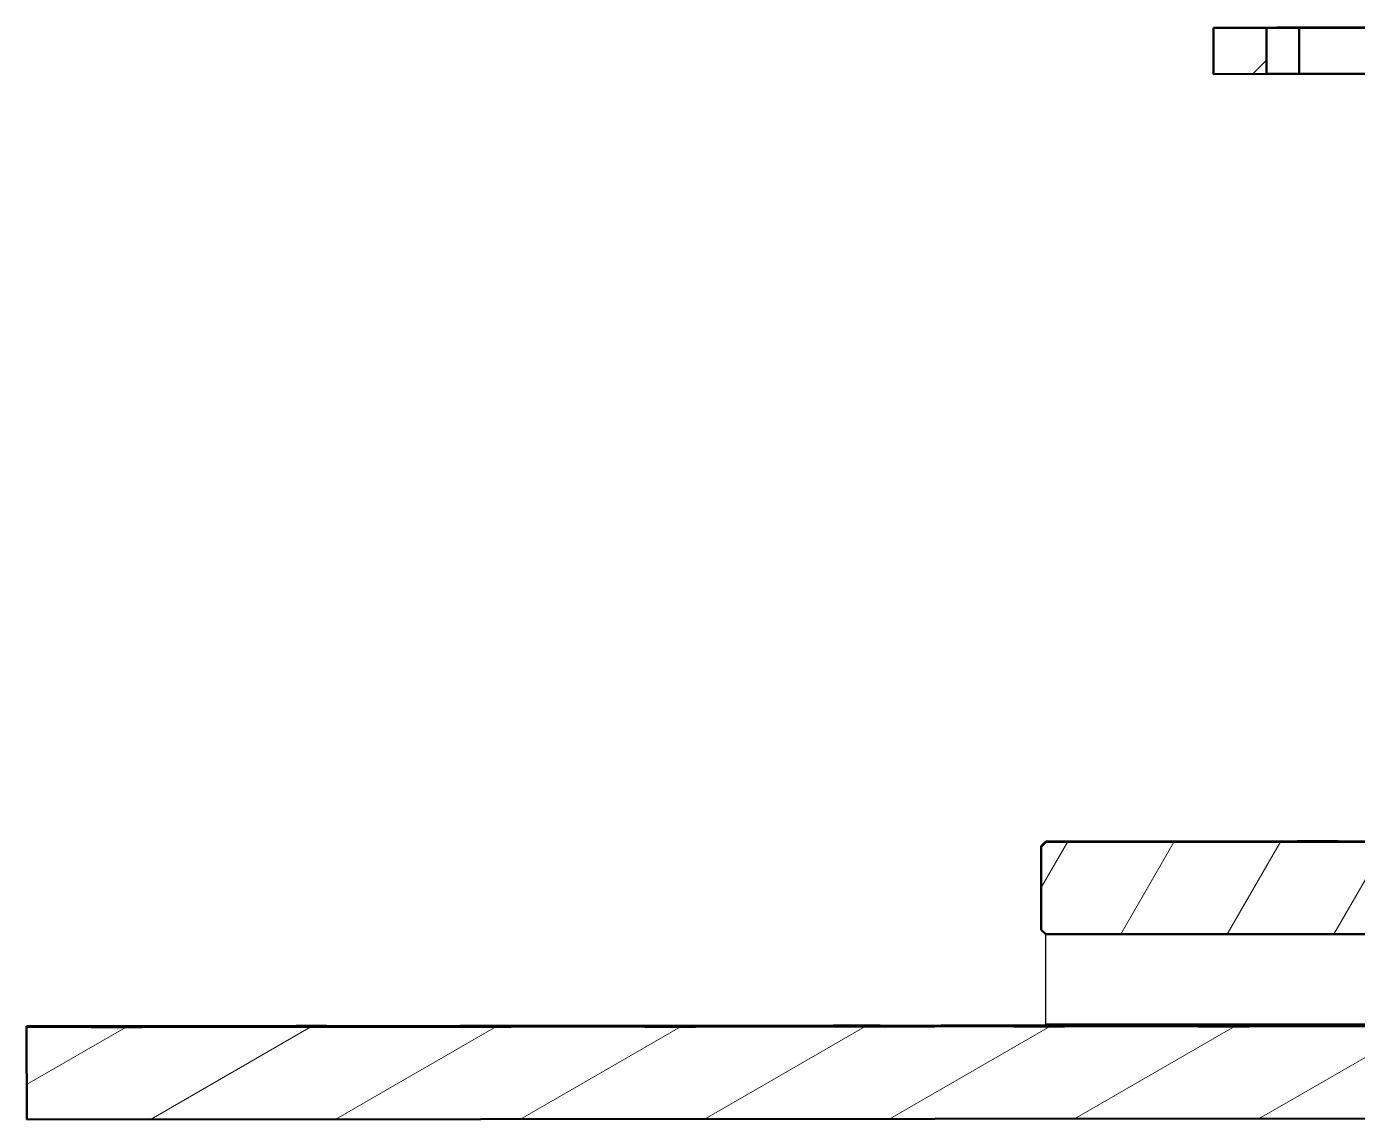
# Model space of a CAD drawing. Header units: inches. Extents: x 66 to 271, y 23 to 80.
# Drawn here: x 88.32 to 95.54, y 24.25 to 30.17 of the extents above; entities that cross this region are included whole.
import ezdxf

# ---------------------------------------------------------------- set-up
doc = ezdxf.new("R2010")
doc.units = ezdxf.units.IN
doc.header["$LTSCALE"] = 4
doc.header["$MEASUREMENT"] = 0
doc.layers.add('Hatch (ANSI)', color=7, linetype='Continuous', lineweight=18)
doc.layers.add('Visible (ANSI)', color=7, linetype='Continuous', lineweight=50)

msp = doc.modelspace()

# ---------------------------------------------------------------- hatches: boundary and pattern name
at = {"layer": 'Hatch (ANSI)'}
h = msp.add_hatch(dxfattribs=at)
h.set_pattern_fill('ANSI31', color=256, scale=4, style=0)
h.paths.add_polyline_path([(104.5943, 30.1705), (104.5945, 29.9205), (104.8815, 29.9207), (104.8814, 30.1707)])
h.paths.add_polyline_path([(95.0433, 29.9145), (95.0431, 30.1645), (94.7564, 30.1643), (94.7565, 29.9143)])
edge = h.paths.add_edge_path()
edge.add_line((98.7918, 26.3016), (98.738, 26.1219))
edge.add_ellipse((99.8189, 30.1675), major_axis=(-1.0809, -4.0456), ratio=1, start_angle=0, end_angle=29.99121)
edge.add_line((100.905, 26.1233), (100.8509, 26.3029))
edge.add_ellipse((99.8189, 30.1675), major_axis=(1.0321, -3.8646), ratio=1, start_angle=330.16891, end_angle=360, ccw=False)
edge = h.paths.add_edge_path()
edge.add_line((98.4993, 26.1934), (98.553, 26.3731))
edge.add_ellipse((99.8189, 30.1675), major_axis=(-1.2658, -3.7944), ratio=1, start_angle=343.86441, end_angle=360, ccw=False)
edge.add_line((97.5484, 26.8743), (97.4568, 26.765))
edge.add_line((97.4568, 26.765), (97.7058, 26.5563))
edge.add_line((97.7058, 26.5563), (97.7035, 26.5536))
edge.add_ellipse((99.8189, 30.1675), major_axis=(-2.1153, -3.6139), ratio=1, start_angle=0, end_angle=11.97295)
edge = h.paths.add_edge_path()
edge.add_ellipse((99.8189, 30.1675), major_axis=(-3.5348, -2.0022), ratio=1, start_angle=330.50755, end_angle=360)
edge.add_line((96.2841, 28.1653), (96.356, 28.1653))
edge.add_ellipse((99.8189, 30.1675), major_axis=(-2.8453, -2.8114), ratio=1, start_angle=345.37946, end_angle=360)
edge.add_line((96.9736, 27.3561), (96.9221, 27.2947))
edge.add_line((96.9221, 27.2947), (96.7011, 27.4799))
edge.add_line((96.7011, 27.4799), (96.6609, 27.432))
edge.add_line((96.6609, 27.432), (96.6329, 27.4555))
edge.add_line((96.6329, 27.4555), (96.6306, 27.4527))
edge.add_ellipse((99.8189, 30.1675), major_axis=(-4.1799, -0.2526), ratio=1, start_angle=0, end_angle=36.95508, ccw=False)
edge.add_line((95.639, 29.9149), (95.2198, 29.9146))
edge.add_line((95.2198, 29.9146), (95.2196, 30.1646))
edge.add_line((95.2196, 30.1646), (95.7564, 30.1649))
edge = h.paths.add_edge_path()
edge.add_ellipse((99.8189, 30.1675), major_axis=(4.0625, 0.0026), ratio=1, start_angle=330.50755, end_angle=360)
edge.add_line((103.8814, 30.1701), (104.4184, 30.1704))
edge.add_line((104.4184, 30.1704), (104.4186, 29.9204))
edge.add_line((104.4186, 29.9204), (103.999, 29.9201))
edge.add_ellipse((99.8189, 30.1675), major_axis=(1.3246, -3.9725), ratio=1, start_angle=0, end_angle=68.17332, ccw=False)
edge.add_line((101.1434, 26.195), (101.0894, 26.3747))
edge.add_ellipse((99.8189, 30.1675), major_axis=(3.4654, -1.9978), ratio=1, start_angle=318.48414, end_angle=360)
edge.add_line((103.2842, 28.1697), (103.3562, 28.1697))
h = msp.add_hatch(dxfattribs=at)
h.set_pattern_fill('ANSI31', color=256, scale=4, angle=15, style=0)
h.paths.add_polyline_path([(93.847, 25.25), (105.797, 25.2576), (105.822, 25.2826), (105.8217, 25.7326), (105.7967, 25.7576), (103.5716, 25.7562), (96.0717, 25.7514), (93.8467, 25.75), (93.8217, 25.725), (93.822, 25.275)])
h = msp.add_hatch(dxfattribs=at)
h.set_pattern_fill('ANSI31', color=256, scale=4, angle=-15, style=0)
h.paths.add_polyline_path([(103.0943, 24.2559), (103.0939, 24.7559), (88.3223, 24.7465), (88.3226, 24.2465)])
h.paths.add_polyline_path([(118.299, 24.2655), (118.2987, 24.7655), (117.2987, 24.7648), (116.9287, 24.7646), (116.6687, 24.7644), (115.7987, 24.7639), (103.527, 24.7561), (103.5273, 24.2561)])

# ---------------------------------------------------------------- linework, layer by layer
msp.add_lwpolyline([(93.847, 25.25), (105.8105, 25.25), (105.8105, 24.763), (93.847, 24.763)], close=True)
at = {"layer": 'Visible (ANSI)'}
for p, q in [((95.0431, 30.1645), (94.7564, 30.1643)), ((94.7564, 30.1643), (94.7565, 29.9143)), ((94.7564, 30.1643), (94.7565, 29.9143)), ((95.0433, 29.9145), (95.0431, 30.1645)), ((95.7564, 30.1649), (95.2196, 30.1646)), ((95.2196, 30.1646), (95.2198, 29.9146)), ((94.7565, 29.9143), (95.0433, 29.9145)), ((95.2198, 29.9146), (95.639, 29.9149)), ((93.8467, 25.7537), (93.8217, 25.7287)), ((105.7967, 25.7576), (93.8467, 25.75)), ((93.8467, 25.7537), (93.8467, 25.75)), ((96.0717, 25.7552), (93.9467, 25.7539)), ((93.8467, 25.75), (93.8217, 25.725)), ((93.8217, 25.725), (93.8217, 25.7287)), ((93.8217, 25.725), (93.822, 25.275)), ((93.822, 25.275), (93.847, 25.25)), ((93.847, 25.25), (105.797, 25.2576)), ((103.0939, 24.7559), (88.3223, 24.7465)), ((88.3223, 24.7465), (88.3223, 24.7521)), ((88.3223, 24.7465), (88.3226, 24.2465)), ((88.4286, 24.7523), (107.2987, 24.7642)), ((88.3226, 24.2465), (103.0943, 24.2559))]:
    msp.add_line(p, q, dxfattribs=at)
for centre, major_axis, start_param, end_param in [((99.8189, 30.1675), (-5.0625, -0.0032), 5.623399, 6.284779), ((95.1314, 30.1645), (-0.0885, -0.0001), 3.068451, 6.356327), ((99.819, 29.9175), (-5.0625, -0.0032), 0, 0.001625), ((95.1315, 29.9145), (0.0885, 0.0001), 0.074934, 3.066659), ((93.9467, 25.7538), (-0.1, -0.0001), 4.712389, 6.283185), ((88.4286, 24.7522), (-0.1063, -0.0001), 4.712389, 6.283185)]:
    msp.add_ellipse(centre, major_axis=major_axis, ratio=0.000633, start_param=start_param, end_param=end_param, dxfattribs=at)
for centre, major_axis in [((94.3217, 25.7538), (0.1105, 0.0001)), ((94.3217, 25.7532), (0.1105, 0.0001)), ((94.3217, 25.7525), (0.1105, 0.0001)), ((94.3217, 25.7519), (0.1105, 0.0001)), ((94.8217, 25.7538), (0.223, 0.0001)), ((95.3217, 25.7544), (0.1105, 0.0001)), ((95.3217, 25.7538), (0.1105, 0.0001)), ((95.3217, 25.7532), (0.1105, 0.0001)), ((95.3217, 25.7525), (0.1105, 0.0001)), ((95.3217, 25.7519), (0.1105, 0.0001)), ((94.3217, 25.7513), (0.1105, 0.0001)), ((94.3217, 25.7506), (0.1105, 0.0001)), ((95.3217, 25.7513), (0.1105, 0.0001)), ((88.8105, 24.7522), (-0.1378, -0.0001)), ((88.8105, 24.7516), (-0.1378, -0.0001)), ((88.8105, 24.7509), (-0.1378, -0.0001)), ((88.8105, 24.7503), (-0.1378, -0.0001)), ((88.8105, 24.7497), (-0.1378, -0.0001)), ((88.8105, 24.749), (-0.1378, -0.0001)), ((88.8105, 24.7484), (-0.1378, -0.0001)), ((88.8105, 24.7478), (-0.1378, -0.0001)), ((88.8105, 24.7471), (-0.1378, -0.0001)), ((89.3105, 24.7522), (-0.2165, -0.0001)), ((89.8105, 24.7528), (-0.1378, -0.0001)), ((89.8105, 24.7522), (-0.1378, -0.0001)), ((89.8105, 24.7516), (-0.1378, -0.0001)), ((89.8105, 24.7509), (-0.1378, -0.0001)), ((89.8105, 24.7503), (-0.1378, -0.0001)), ((89.8105, 24.7497), (-0.1378, -0.0001)), ((89.8105, 24.749), (-0.1378, -0.0001)), ((89.8105, 24.7484), (-0.1378, -0.0001)), ((89.8105, 24.7478), (-0.1378, -0.0001)), ((90.8105, 24.7535), (-0.1378, -0.0001)), ((90.8105, 24.7528), (-0.1378, -0.0001)), ((90.8105, 24.7522), (-0.1378, -0.0001)), ((90.8105, 24.7516), (-0.1378, -0.0001)), ((90.8105, 24.7509), (-0.1378, -0.0001)), ((90.8105, 24.7503), (-0.1378, -0.0001)), ((90.8105, 24.7497), (-0.1378, -0.0001)), ((90.8105, 24.749), (-0.1378, -0.0001)), ((90.8105, 24.7484), (-0.1378, -0.0001)), ((91.8105, 24.7541), (-0.1378, -0.0001)), ((91.8105, 24.7535), (-0.1378, -0.0001)), ((91.8105, 24.7528), (-0.1378, -0.0001)), ((91.8105, 24.7522), (-0.1378, -0.0001)), ((91.8105, 24.7516), (-0.1378, -0.0001)), ((91.8105, 24.7509), (-0.1378, -0.0001)), ((91.8105, 24.7503), (-0.1378, -0.0001)), ((91.8105, 24.7497), (-0.1378, -0.0001)), ((91.8105, 24.749), (-0.1378, -0.0001)), ((92.8105, 24.7547), (-0.1378, -0.0001)), ((92.8105, 24.7541), (-0.1378, -0.0001)), ((92.8105, 24.7535), (-0.1378, -0.0001)), ((92.8105, 24.7528), (-0.1378, -0.0001)), ((92.8105, 24.7522), (-0.1378, -0.0001)), ((92.8105, 24.7516), (-0.1378, -0.0001)), ((92.8105, 24.7509), (-0.1378, -0.0001)), ((92.8105, 24.7503), (-0.1378, -0.0001)), ((92.8105, 24.7497), (-0.1378, -0.0001)), ((93.8105, 24.7554), (-0.1378, -0.0001)), ((93.8105, 24.7547), (-0.1378, -0.0001)), ((93.8105, 24.7541), (-0.1378, -0.0001)), ((93.8105, 24.7535), (-0.1378, -0.0001)), ((93.8105, 24.7528), (-0.1378, -0.0001)), ((93.8105, 24.7522), (-0.1378, -0.0001)), ((93.8105, 24.7516), (-0.1378, -0.0001)), ((93.8105, 24.7509), (-0.1378, -0.0001)), ((93.8105, 24.7503), (-0.1378, -0.0001)), ((94.8105, 24.756), (-0.1378, -0.0001)), ((94.8105, 24.7554), (-0.1378, -0.0001)), ((94.8105, 24.7547), (-0.1378, -0.0001)), ((94.8105, 24.7541), (-0.1378, -0.0001)), ((94.8105, 24.7535), (-0.1378, -0.0001)), ((94.8105, 24.7528), (-0.1378, -0.0001)), ((94.8105, 24.7522), (-0.1378, -0.0001)), ((94.8105, 24.7516), (-0.1378, -0.0001)), ((94.8105, 24.7509), (-0.1378, -0.0001))]:
    msp.add_ellipse(centre, major_axis=major_axis, ratio=0.000633, dxfattribs=at)

doc.saveas('drawing.dxf')
